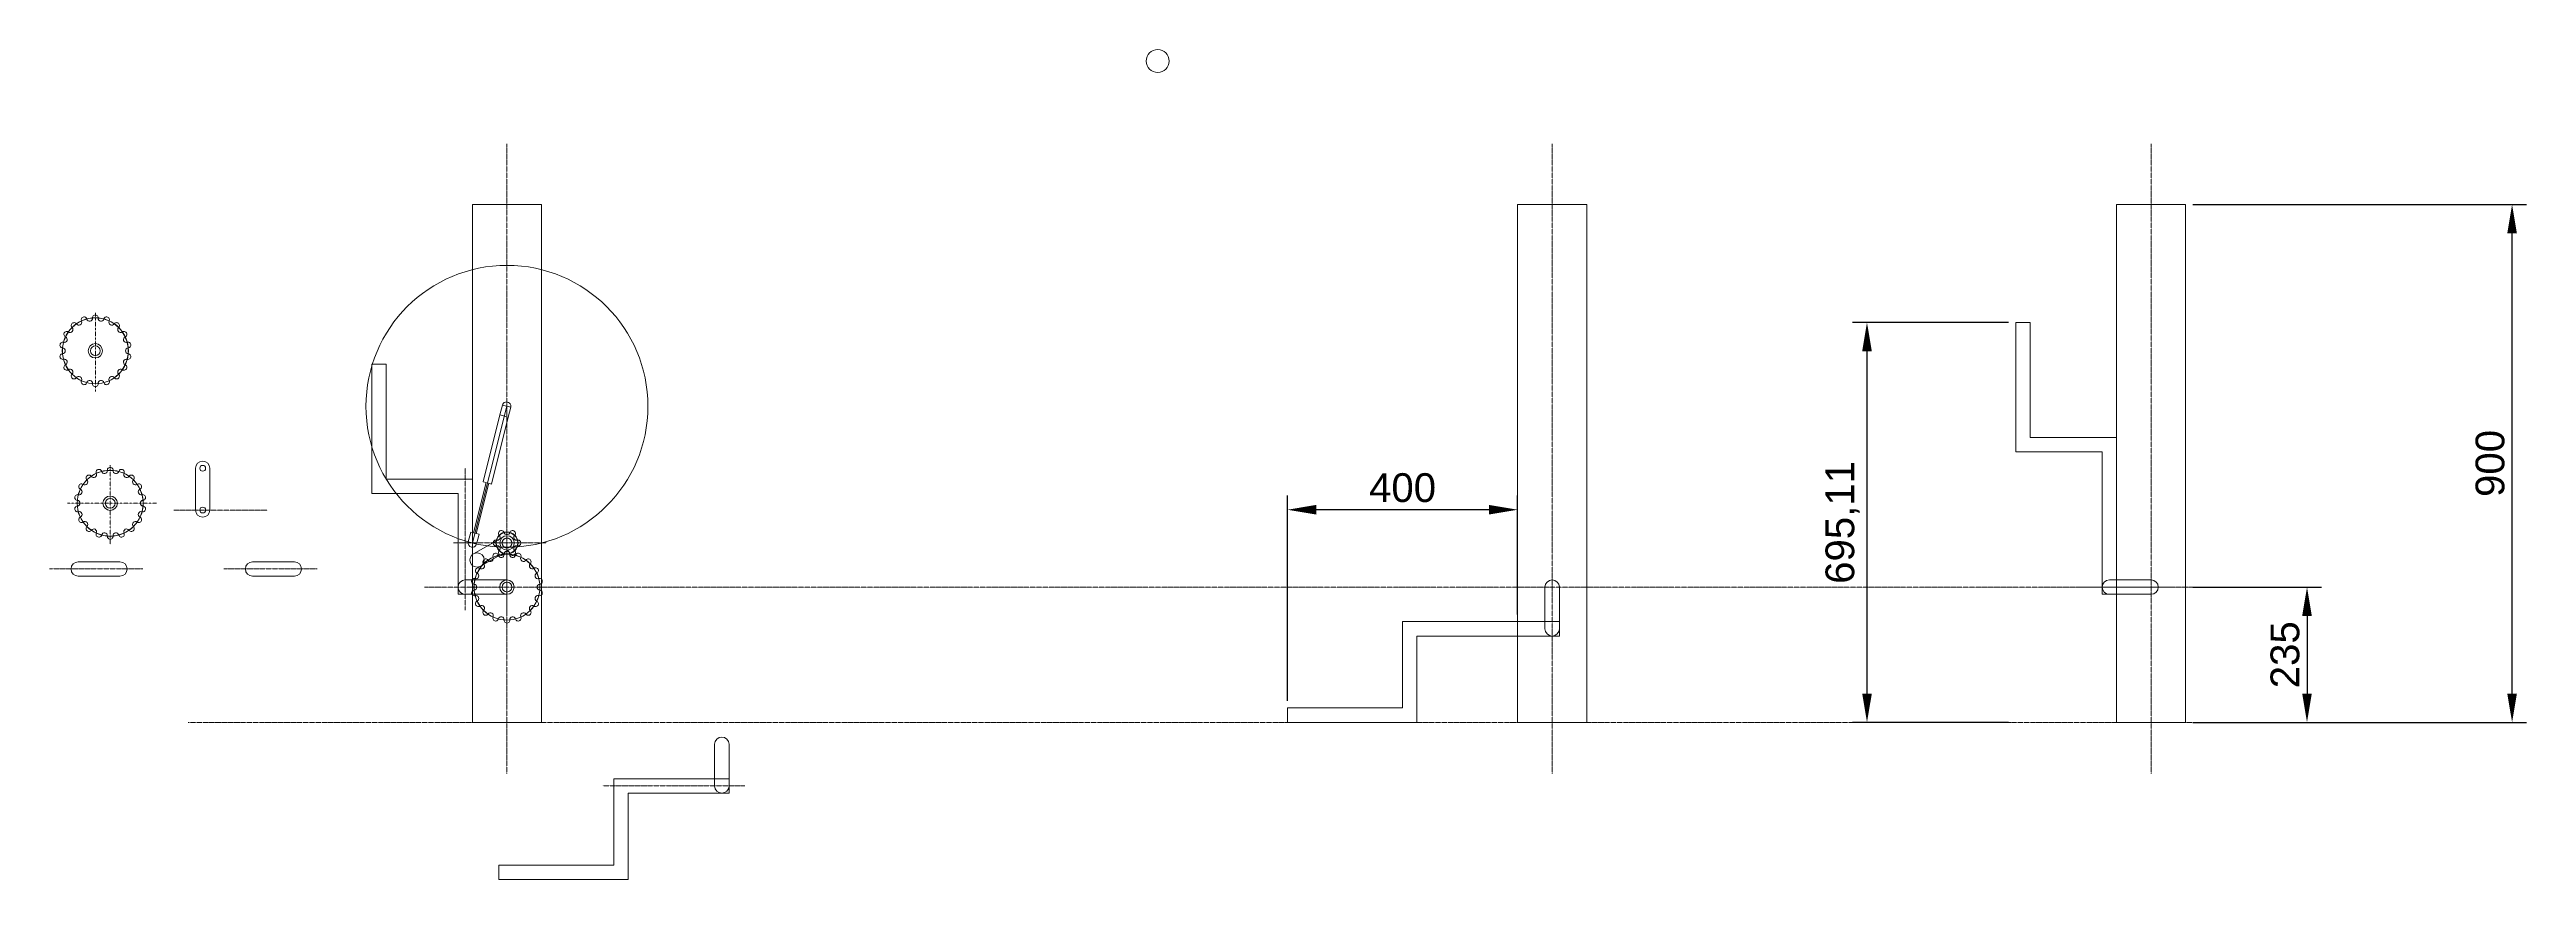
# Model space of a CAD drawing. Header units: millimetres. Extents: x 18768 to 1484868, y -11027 to 520152.
# Drawn here: x 136882 to 141187, y 505439 to 506881 of the extents above; entities that cross this region are included whole.
import ezdxf

# ---------------------------------------------------------------- set-up
doc = ezdxf.new("R2010")
doc.units = ezdxf.units.MM
for name, pattern in [('DASHDOT', [1, 0.5, -0.25, 0, -0.25]), ('DASHDOT2', [0.5, 0.25, -0.125, 0, -0.125]), ('HIDDEN', [0.375, 0.25, -0.125])]:
    doc.linetypes.add(name, pattern=pattern)
doc.layers.add('A Construir', color=1, linetype='Continuous')
doc.styles.get("Standard").update_dxf_attribs({"font": 'arial.ttf'})
doc.dimstyles.new('Anotativo', dxfattribs={"dimscale": 0, "dimtxt": 2.5, "dimasz": 2.5, "dimexe": 1.25, "dimexo": 0.625, "dimtad": 1, "dimtxsty": 'Standard', "dimcen": 2.5, "dimadec": 0, "dimazin": 0, "dimtfac": 1, "dimtmove": 0, "dimatfit": 3, "dimfxl": 1, "dimarcsym": 0})

# ---------------------------------------------------------------- blocks, each defined once
blk = doc.blocks.new('*D731')
at = {"layer": 'A Construir', "color": 0, "linetype": 'ByBlock', "lineweight": -2, "transparency": 16777216}
for p, q in [((139033.6, 505749.6), (139033.6, 506106.5)), ((139383.6, 506081.5), (139083.6, 506081.5)), ((139433.6, 505899.5), (139433.6, 506106.5))]:
    blk.add_line(p, q, dxfattribs=at)
at = {"layer": 'A Construir', "color": 0, "linetype": 'ByBlock', "lineweight": 15, "transparency": 16777216}
for points in [[(139083.6, 506089.9), (139083.6, 506073.2), (139033.6, 506081.5)], [(139383.6, 506089.9), (139383.6, 506073.2), (139433.6, 506081.5)]]:
    blk.add_solid(points, dxfattribs=at)
at = {"layer": 'DEFPOINTS', "color": 0, "linetype": 'ByBlock', "lineweight": 15, "transparency": 16777216}
for p in [(139033.6, 506081.5), (139433.6, 505887), (139033.6, 505737.1)]:
    blk.add_point(p, dxfattribs=at)
at = {"layer": 'A Construir', "color": 0, "linetype": 'ByBlock', "lineweight": 15, "transparency": 16777216, "insert": (139233.6, 506119.6), "char_height": 50, "attachment_point": 5}
blk.add_mtext('400', dxfattribs=at)
blk = doc.blocks.new('*D732')
at = {"layer": 'A Construir', "color": 0, "linetype": 'ByBlock', "lineweight": -2, "transparency": 16777216}
for p, q in [((140606.9, 506612), (141186.8, 506612)), ((141161.8, 505762), (141161.8, 506562)), ((140606.9, 505712), (141186.8, 505712))]:
    blk.add_line(p, q, dxfattribs=at)
at = {"layer": 'A Construir', "color": 0, "linetype": 'ByBlock', "lineweight": 15, "transparency": 16777216}
for points in [[(141153.4, 506562), (141170.1, 506562), (141161.8, 506612)], [(141153.4, 505762), (141170.1, 505762), (141161.8, 505712)]]:
    blk.add_solid(points, dxfattribs=at)
at = {"layer": 'DEFPOINTS', "color": 0, "linetype": 'ByBlock', "lineweight": 15, "transparency": 16777216}
for p in [(140594.4, 506612), (141161.8, 506612), (140594.4, 505712)]:
    blk.add_point(p, dxfattribs=at)
at = {"layer": 'A Construir', "color": 0, "linetype": 'ByBlock', "lineweight": 15, "transparency": 16777216, "insert": (141123.7, 506162), "char_height": 50, "attachment_point": 5, "rotation": 90}
blk.add_mtext('900', dxfattribs=at)
blk = doc.blocks.new('*D733')
at = {"layer": 'A Construir', "color": 0, "linetype": 'ByBlock', "lineweight": -2, "transparency": 16777216}
for p, q in [((140286.9, 506407), (140015.7, 506407)), ((140040.7, 506357), (140040.7, 505761.9)), ((140286.9, 505711.9), (140015.7, 505711.9))]:
    blk.add_line(p, q, dxfattribs=at)
at = {"layer": 'A Construir', "color": 0, "linetype": 'ByBlock', "lineweight": 15, "transparency": 16777216}
for points in [[(140032.4, 506357), (140049.1, 506357), (140040.7, 506407)], [(140032.4, 505761.9), (140049.1, 505761.9), (140040.7, 505711.9)]]:
    blk.add_solid(points, dxfattribs=at)
at = {"layer": 'DEFPOINTS', "color": 0, "linetype": 'ByBlock', "lineweight": 15, "transparency": 16777216}
for p in [(140299.4, 506407), (140040.7, 505711.9), (140299.4, 505711.9)]:
    blk.add_point(p, dxfattribs=at)
at = {"layer": 'A Construir', "color": 0, "linetype": 'ByBlock', "lineweight": 15, "transparency": 16777216, "insert": (139998.2, 506059.5), "char_height": 50, "attachment_point": 5, "rotation": 90}
blk.add_mtext('695,11', dxfattribs=at)
blk = doc.blocks.new('*D734')
at = {"layer": 'A Construir', "color": 0, "linetype": 'ByBlock', "lineweight": -2, "transparency": 16777216}
for p, q in [((140606.9, 505947), (140830.4, 505947)), ((140805.4, 505897), (140805.4, 505762)), ((140606.9, 505712), (140830.4, 505712))]:
    blk.add_line(p, q, dxfattribs=at)
at = {"layer": 'A Construir', "color": 0, "linetype": 'ByBlock', "lineweight": 15, "transparency": 16777216}
for points in [[(140797, 505897), (140813.7, 505897), (140805.4, 505947)], [(140797, 505762), (140813.7, 505762), (140805.4, 505712)]]:
    blk.add_solid(points, dxfattribs=at)
at = {"layer": 'DEFPOINTS', "color": 0, "linetype": 'ByBlock', "lineweight": 15, "transparency": 16777216}
for p in [(140594.4, 505947), (140594.4, 505712), (140805.4, 505712)]:
    blk.add_point(p, dxfattribs=at)
at = {"layer": 'A Construir', "color": 0, "linetype": 'ByBlock', "lineweight": 15, "transparency": 16777216, "insert": (140767.3, 505829.5), "char_height": 50, "attachment_point": 5, "rotation": 90}
blk.add_mtext('235', dxfattribs=at)

msp = doc.modelspace()

# ---------------------------------------------------------------- linework, layer by layer
at = {"layer": 'A Construir', "color": 7, "linetype": 'DASHDOT', "lineweight": 15, "true_color": 0xffffff}
for p, q in [((137677.19, 506717.378), (137677.19, 505622.515)), ((139493.553, 506717.373), (139493.553, 505622.51)), ((140534.395, 506717.373), (140534.395, 505622.51)), ((137604.69, 506154.014), (137604.69, 505906.979)), ((137098.51, 506081.027), (137260.51, 506081.027)), ((137584.505, 506023.955), (137746.505, 506023.955)), ((136882.272, 505978.567), (137044.271, 505978.567)), ((137185.283, 505978.567), (137347.282, 505978.567)), ((137533.995, 505947.024), (140626.226, 505947.024)), ((140412.397, 505947.024), (140574.396, 505947.024)), ((138480.988, 505712.028), (137123.067, 505712.028)), ((137575.191, 505712.028), (137737.19, 505712.028)), ((140853.595, 505712.023), (138480.988, 505712.028)), ((137843.587, 505601.465), (138090.622, 505601.465))]:
    msp.add_line(p, q, dxfattribs=at)
at = {"layer": 'A Construir', "linetype": 'ByBlock', "lineweight": 15}
for p, q in [((137617.19, 506612.028), (137617.19, 505712.028)), ((137617.19, 506612.028), (137737.19, 506612.028)), ((137737.19, 506612.028), (137737.19, 505712.028)), ((139433.553, 506612.023), (139433.553, 505712.023)), ((139433.553, 506612.023), (139553.553, 506612.023)), ((139553.553, 506612.023), (139553.553, 505712.023)), ((140474.395, 506612.023), (140474.395, 505712.023)), ((140474.395, 506612.023), (140594.395, 506612.023)), ((140594.395, 506612.023), (140594.395, 505712.023)), ((137617.19, 505712.028), (137737.19, 505712.028)), ((139433.553, 505712.023), (139553.553, 505712.023)), ((140474.395, 505712.023), (140594.395, 505712.023))]:
    msp.add_line(p, q, dxfattribs=at)
at = {"layer": 'A Construir', "color": 7, "linetype": 'DASHDOT2', "lineweight": 15, "true_color": 0xffffff}
for p, q in [((136961.874, 506423.647), (136961.874, 506286.821)), ((136987.66, 506158.748), (136987.66, 506021.922)), ((136913.64, 506092.828), (137068.223, 506092.828)), ((137677.19, 506012.944), (137677.19, 505876.118))]:
    msp.add_line(p, q, dxfattribs=at)
at = {"layer": 'A Construir', "color": 7, "linetype": 'ByBlock', "lineweight": 15}
for p, q in [((137617.19, 506023.712), (137677.19, 506261.252)), ((137669.184, 506263.249), (137664.95, 506246.269)), ((137683.739, 506259.62), (137669.184, 506263.249)), ((137679.505, 506242.64), (137683.739, 506259.62)), ((137135.919, 506081.027), (137135.919, 506153.527)), ((137160.919, 506081.027), (137160.919, 506153.527)), ((137614.147, 506042.507), (137609.913, 506025.527)), ((137618.998, 506041.297), (137614.147, 506042.507)), ((137628.701, 506038.878), (137623.85, 506040.088)), ((137624.468, 506021.898), (137628.701, 506038.878)), ((137609.913, 506025.527), (137624.468, 506021.898)), ((137671.218, 506034.697), (137619.067, 506005.027)), ((137683.58, 506012.967), (137631.43, 505983.297)), ((136932.18, 505991.067), (137004.68, 505991.067)), ((136932.18, 505966.067), (137004.68, 505966.067)), ((137235.191, 505991.067), (137307.691, 505991.067)), ((137235.191, 505966.067), (137307.691, 505966.067)), ((137604.69, 505959.524), (137677.19, 505959.524)), ((140461.895, 505959.524), (140534.395, 505959.524)), ((137604.69, 505934.524), (137677.19, 505934.524)), ((139481.053, 505874.524), (139481.053, 505947.024)), ((139506.053, 505874.524), (139506.053, 505947.024)), ((140461.895, 505934.524), (140534.395, 505934.524)), ((138038.077, 505601.465), (138038.077, 505673.965)), ((138063.077, 505601.465), (138063.077, 505673.965))]:
    msp.add_line(p, q, dxfattribs=at)
at = {"layer": 'A Construir', "color": 6, "linetype": 'ByBlock', "lineweight": 15}
for points in [[(140324.399, 506407.023), (140324.399, 506207.023), (140474.399, 506207.023), (140474.399, 505934.524), (140449.399, 505934.524), (140449.399, 506182.023), (140299.399, 506182.023), (140299.399, 506407.023), (140324.399, 506407.023)], [(137467.19, 506334.523), (137467.19, 506134.523), (137617.19, 506134.523), (137617.19, 505934.523), (137592.19, 505934.523), (137592.19, 506109.523), (137442.19, 506109.523), (137442.19, 506334.523), (137467.19, 506334.523)], [(139033.555, 505737.028), (139233.555, 505737.028), (139233.555, 505887.028), (139506.053, 505887.028), (139506.053, 505862.028), (139258.555, 505862.028), (139258.555, 505712.028), (139033.555, 505712.028), (139033.555, 505737.028)], [(137663.078, 505463.965), (137863.078, 505463.965), (137863.078, 505613.965), (138063.078, 505613.965), (138063.078, 505588.965), (137888.078, 505588.965), (137888.078, 505438.965), (137663.078, 505438.965), (137663.078, 505463.965)]]:
    msp.add_lwpolyline(points, dxfattribs=at)
at = {"layer": 'A Construir', "color": 7, "linetype": 'ByBlock', "lineweight": 15}
msp.add_lwpolyline([(137679.505, 506242.64), (137664.95, 506246.269), (137635.92, 506129.833), (137640.771, 506128.624), (137618.998, 506041.297), (137623.85, 506040.088), (137645.623, 506127.414), (137650.474, 506126.205), (137679.505, 506242.64)], dxfattribs=at)
at = {"layer": 'A Construir', "linetype": 'ByBlock', "lineweight": 15}
for centre, radius in [((138808.102, 506861.295), 20), ((137677.19, 506261.252), 245), ((136961.874, 506357.727), 57.369), ((136961.874, 506357.727), 57.15), ((136961.874, 506357.727), 12.5), ((136961.874, 506357.727), 8.5), ((136987.66, 506092.828), 57.369), ((136987.66, 506092.828), 57.15), ((137148.419, 506153.527), 5), ((136987.66, 506092.828), 12.5), ((136987.66, 506092.828), 8.5), ((137148.419, 506081.027), 5), ((137677.19, 505947.024), 57.369), ((137677.19, 505947.024), 57.15), ((137677.19, 505947.024), 12.5), ((137677.19, 505947.024), 8.5)]:
    msp.add_circle(centre, radius, dxfattribs=at)
at = {"layer": 'A Construir', "color": 7, "linetype": 'ByBlock', "lineweight": 15}
for centre, radius in [((137677.19, 506023.712), 19.319), ((137677.19, 506023.712), 18.66), ((137677.399, 506023.833), 12.5), ((137625.248, 505994.162), 12.5)]:
    msp.add_circle(centre, radius, dxfattribs=at)
at = {"layer": 'A Construir', "color": 2, "linetype": 'ByBlock', "lineweight": 15}
msp.add_circle((137677.191, 506023.713), 8.5, dxfattribs=at)
at = {"layer": 'A Construir', "color": 3, "linetype": 'HIDDEN', "lineweight": 15}
msp.add_circle((137677.191, 506023.713), 8.5, dxfattribs=at)
at = {"layer": 'A Construir', "linetype": 'ByBlock', "lineweight": 15}
for centre, start, end in [((136907.966, 506377.348), 255, 65), ((136907.966, 506377.348), 255, 65), ((136912.192, 506386.411), 55, 245), ((136912.192, 506386.411), 55, 245), ((136917.928, 506394.603), 235, 45), ((136917.928, 506394.603), 235, 45), ((136924.999, 506401.674), 35, 225), ((136924.999, 506401.674), 35, 225), ((136933.19, 506407.41), 215, 25), ((136951.912, 506414.224), 195, 5), ((136961.874, 506415.096), 355, 185), ((136971.836, 506414.224), 175, 345), ((136981.496, 506411.636), 335, 165), ((136990.559, 506407.41), 155, 325), ((136990.559, 506407.41), 155, 325), ((136998.75, 506401.674), 315, 145), ((136998.75, 506401.674), 315, 145), ((137005.821, 506394.603), 135, 305), ((137005.821, 506394.603), 135, 305), ((137011.557, 506386.411), 295, 125), ((137011.557, 506386.411), 295, 125), ((137015.783, 506377.348), 115, 285), ((137015.783, 506377.348), 115, 285), ((136905.377, 506367.689), 75, 265), ((136905.377, 506367.689), 75, 265), ((136905.377, 506347.765), 95, 285), ((136905.377, 506347.765), 95, 285), ((136904.506, 506357.727), 275, 85), ((136904.506, 506357.727), 275, 85), ((136907.966, 506338.106), 295, 105), ((136907.966, 506338.106), 295, 105), ((137015.783, 506338.106), 75, 245), ((137015.783, 506338.106), 75, 245), ((137019.243, 506357.727), 95, 265), ((137019.243, 506357.727), 95, 265), ((137018.371, 506367.689), 275, 105), ((137018.371, 506367.689), 275, 105), ((137018.371, 506347.765), 255, 85), ((137018.371, 506347.765), 255, 85), ((136912.192, 506329.043), 115, 305), ((136912.192, 506329.043), 115, 305), ((136917.928, 506320.851), 315, 125), ((136917.928, 506320.851), 315, 125), ((136924.999, 506313.78), 135, 325), ((136924.999, 506313.78), 135, 325), ((136933.19, 506308.044), 335, 145), ((136933.19, 506308.044), 335, 145), ((136942.253, 506303.818), 155, 345), ((136942.253, 506303.818), 155, 345), ((136951.912, 506301.23), 165, 167.502381), ((136951.912, 506301.23), 355, 165), ((136951.912, 506301.23), 355, 165), ((136951.912, 506301.23), 352.497619, 355), ((136961.874, 506300.358), 175, 5), ((136971.836, 506301.23), 15, 185), ((136971.836, 506301.23), 15, 185), ((136971.836, 506301.23), 185, 187.502381), ((136981.496, 506303.818), 195, 25), ((136971.836, 506301.23), 12.497619, 15), ((136990.559, 506308.044), 35, 205), ((136990.559, 506308.044), 35, 205), ((136998.75, 506313.78), 215, 45), ((136998.75, 506313.78), 215, 45), ((137005.821, 506320.851), 55, 225), ((137005.821, 506320.851), 55, 225), ((137011.557, 506329.043), 235, 65), ((137011.557, 506329.043), 235, 65), ((136937.977, 506121.512), 55, 245), ((136937.977, 506121.512), 55, 245), ((136943.713, 506129.704), 235, 45), ((136943.713, 506129.704), 235, 45), ((136950.784, 506136.775), 35, 225), ((136950.784, 506136.775), 35, 225), ((136958.976, 506142.511), 215, 25), ((136977.698, 506149.325), 195, 5), ((136987.66, 506150.197), 355, 185), ((136997.622, 506149.325), 175, 345), ((137007.281, 506146.737), 335, 165), ((137016.344, 506142.511), 155, 325), ((137016.344, 506142.511), 155, 325), ((137024.536, 506136.775), 315, 145), ((137024.536, 506136.775), 315, 145), ((137031.607, 506129.704), 135, 305), ((137031.607, 506129.704), 135, 305), ((137037.343, 506121.512), 295, 125), ((137037.343, 506121.512), 295, 125), ((136931.163, 506102.79), 75, 265), ((136931.163, 506102.79), 75, 265), ((136931.163, 506082.866), 95, 285), ((136931.163, 506082.866), 95, 285), ((136930.291, 506092.828), 275, 85), ((136930.291, 506092.828), 275, 85), ((136933.751, 506112.449), 255, 65), ((136933.751, 506112.449), 255, 65), ((137041.569, 506112.449), 115, 285), ((137041.569, 506112.449), 115, 285), ((137045.029, 506092.828), 95, 265), ((137045.029, 506092.828), 95, 265), ((137044.157, 506102.79), 275, 105), ((137044.157, 506102.79), 275, 105), ((137044.157, 506082.866), 255, 85), ((137044.157, 506082.866), 255, 85), ((136933.751, 506073.207), 295, 105), ((136933.751, 506073.207), 295, 105), ((136937.977, 506064.144), 115, 305), ((136937.977, 506064.144), 115, 305), ((136943.713, 506055.952), 315, 125), ((136943.713, 506055.952), 315, 125), ((136950.784, 506048.881), 135, 325), ((136950.784, 506048.881), 135, 325), ((136958.976, 506043.145), 335, 145), ((136958.976, 506043.145), 335, 145), ((136968.039, 506038.919), 155, 345), ((136968.039, 506038.919), 155, 345), ((136977.698, 506036.331), 165, 167.502381), ((136977.698, 506036.331), 355, 165), ((136977.698, 506036.331), 355, 165), ((136977.698, 506036.331), 352.497619, 355), ((136987.66, 506035.459), 175, 5), ((136997.622, 506036.331), 15, 185), ((136997.622, 506036.331), 15, 185), ((136997.622, 506036.331), 185, 187.502381), ((137007.281, 506038.919), 195, 25), ((136997.622, 506036.331), 12.497619, 15), ((137016.344, 506043.145), 35, 205), ((137016.344, 506043.145), 35, 205), ((137024.536, 506048.881), 215, 45), ((137024.536, 506048.881), 215, 45), ((137031.607, 506055.952), 55, 225), ((137031.607, 506055.952), 55, 225), ((137037.343, 506064.144), 235, 65), ((137037.343, 506064.144), 235, 65), ((137041.569, 506073.207), 75, 245), ((137041.569, 506073.207), 75, 245), ((137640.315, 505990.971), 35, 225), ((137640.315, 505990.971), 35, 225), ((137648.506, 505996.707), 215, 25), ((137667.229, 506003.521), 195, 5), ((137677.19, 506004.393), 355, 185), ((137687.152, 506003.521), 175, 345), ((137696.812, 506000.933), 335, 165), ((137705.875, 505996.707), 155, 325), ((137705.875, 505996.707), 155, 325), ((137714.066, 505990.971), 315, 145), ((137714.066, 505990.971), 315, 145), ((137620.693, 505956.986), 75, 265), ((137620.693, 505956.986), 75, 265), ((137619.822, 505947.024), 275, 85), ((137619.822, 505947.024), 275, 85), ((137623.282, 505966.646), 255, 65), ((137623.282, 505966.646), 255, 65), ((137627.508, 505975.709), 55, 245), ((137627.508, 505975.709), 55, 245), ((137633.244, 505983.9), 235, 45), ((137633.244, 505983.9), 235, 45), ((137721.137, 505983.9), 135, 305), ((137721.137, 505983.9), 135, 305), ((137726.873, 505975.709), 295, 125), ((137726.873, 505975.709), 295, 125), ((137731.099, 505966.646), 115, 285), ((137731.099, 505966.646), 115, 285), ((137734.559, 505947.024), 95, 265), ((137734.559, 505947.024), 95, 265), ((137733.687, 505956.986), 275, 105), ((137733.687, 505956.986), 275, 105), ((137620.693, 505937.063), 95, 285), ((137620.693, 505937.063), 95, 285), ((137623.282, 505927.403), 295, 105), ((137623.282, 505927.403), 295, 105), ((137627.508, 505918.34), 115, 305), ((137627.508, 505918.34), 115, 305), ((137633.244, 505910.149), 315, 125), ((137633.244, 505910.149), 315, 125), ((137640.315, 505903.078), 135, 325), ((137640.315, 505903.078), 135, 325), ((137714.066, 505903.078), 215, 45), ((137714.066, 505903.078), 215, 45), ((137721.137, 505910.149), 55, 225), ((137721.137, 505910.149), 55, 225), ((137726.873, 505918.34), 235, 65), ((137726.873, 505918.34), 235, 65), ((137731.099, 505927.403), 75, 245), ((137731.099, 505927.403), 75, 245), ((137733.687, 505937.063), 255, 85), ((137733.687, 505937.063), 255, 85), ((137648.506, 505897.342), 335, 145), ((137648.506, 505897.342), 335, 145), ((137657.569, 505893.116), 155, 345), ((137657.569, 505893.116), 155, 345), ((137667.229, 505890.527), 165, 167.502381), ((137667.229, 505890.527), 355, 165), ((137667.229, 505890.527), 355, 165), ((137667.229, 505890.527), 352.497619, 355), ((137677.19, 505889.656), 175, 5), ((137687.152, 505890.527), 15, 185), ((137687.152, 505890.527), 15, 185), ((137687.152, 505890.527), 185, 187.502381), ((137696.812, 505893.116), 195, 25), ((137687.152, 505890.527), 12.497619, 15), ((137705.875, 505897.342), 35, 205), ((137705.875, 505897.342), 35, 205)]:
    msp.add_arc(centre, 5, start, end, dxfattribs=at)
at = {"layer": 'A Construir', "color": 1, "linetype": 'ByBlock', "lineweight": 15}
for centre in [(136942.253, 506411.636), (136968.039, 506146.737), (137657.569, 506000.933)]:
    msp.add_arc(centre, 5, 15, 205, dxfattribs=at)
at = {"layer": 'A Construir', "color": 7, "linetype": 'ByBlock', "lineweight": 15}
for centre, radius, start, end in [((137676.461, 506261.435), 7.5, 346, 166), ((137148.419, 506153.527), 12.5, 0, 180), ((137148.419, 506081.027), 12.5, 180, 0), ((137660.46, 506033.372), 5, 255, 45), ((137667.531, 506040.443), 5, 15, 225), ((137677.19, 506043.031), 5, 195, 345), ((137686.85, 506040.443), 5, 315, 165), ((137693.921, 506033.372), 5, 135, 285), ((137617.19, 506023.712), 7.5, 166, 346), ((137657.872, 506023.712), 5, 75, 285), ((137660.46, 506014.053), 5, 315, 105), ((137667.531, 506006.982), 5, 135, 345), ((137677.19, 506004.394), 5, 15, 165), ((137686.85, 506006.982), 5, 195, 45), ((137693.921, 506014.053), 5, 75, 225), ((137696.509, 506023.712), 5, 255, 105), ((136932.18, 505978.567), 12.5, 90, 270), ((137004.68, 505978.567), 12.5, 270, 90), ((137235.191, 505978.567), 12.5, 90, 270), ((137307.691, 505978.567), 12.5, 270, 90), ((137604.69, 505947.024), 12.5, 90, 270), ((137677.19, 505947.024), 12.5, 270, 90), ((139493.553, 505947.024), 12.5, 0, 180), ((140461.895, 505947.024), 12.5, 90, 270), ((140534.395, 505947.024), 12.5, 270, 90), ((139493.553, 505874.524), 12.5, 180, 0), ((138050.577, 505673.965), 12.5, 0, 180), ((138050.577, 505601.465), 12.5, 180, 0)]:
    msp.add_arc(centre, radius, start, end, dxfattribs=at)

# ---------------------------------------------------------------- dimensions: what is measured, and where the dimension line sits
at = {"layer": 'A Construir', "linetype": 'ByBlock', "lineweight": 15}
for base, p1, p2, picture, middle in [((141161.76, 506612.023), (140594.395, 505712.023), (140594.395, 506612.023), '*D732', (141123.732, 506162.023)), ((140040.749, 505711.91), (140299.399, 506407.023), (140299.399, 505711.91), '*D733', (139998.201, 506059.466)), ((140805.369, 505712.023), (140594.395, 505947.024), (140594.395, 505712.023), '*D734', (140767.324, 505829.524))]:
    dim = msp.add_linear_dim(base=base, p1=p1, p2=p2, angle=90, dimstyle='Anotativo', dxfattribs=at)
    dim.commit()
    dim.dimension.update_dxf_attribs({"geometry": picture, "text_midpoint": middle})
dim = msp.add_linear_dim(base=(139033.555, 506081.529), p1=(139433.553, 505887.028), p2=(139033.555, 505737.148), dimstyle='Anotativo', dxfattribs=at)
dim.commit()
dim.dimension.update_dxf_attribs({"geometry": '*D731', "text_midpoint": (139233.554, 506119.557)})

doc.saveas('drawing.dxf')
